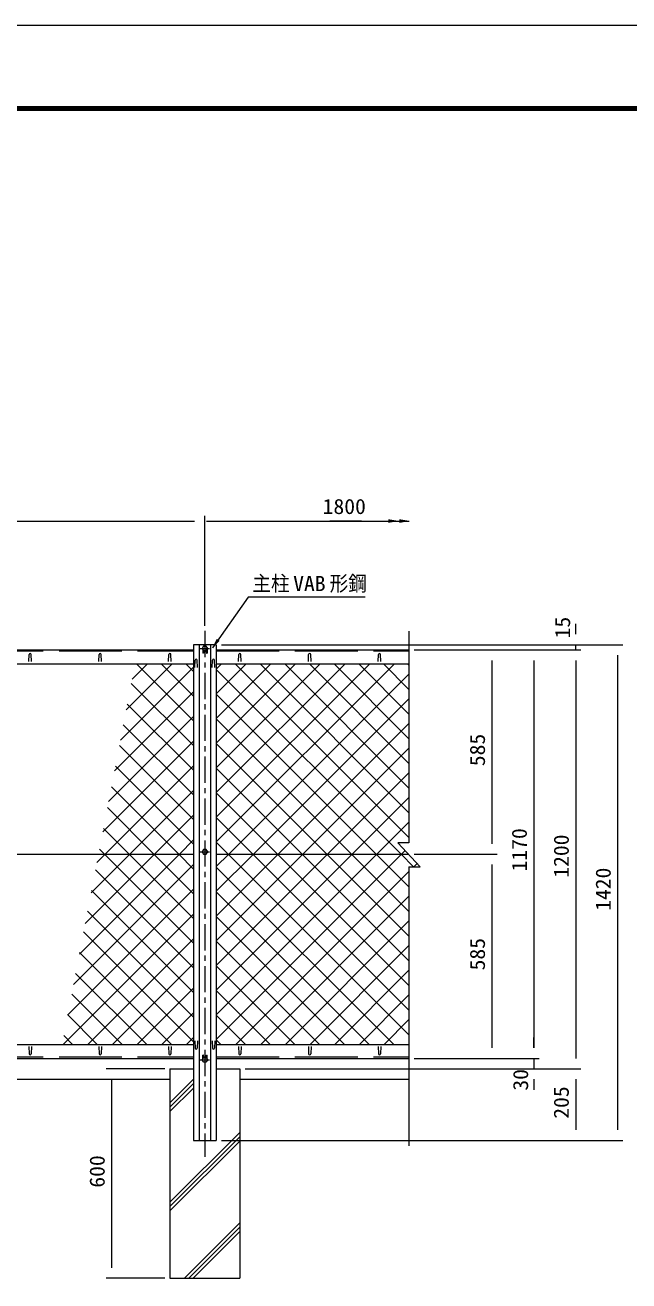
# Model space of a CAD drawing. Units: millimetres, scale not verified. Extents: x -4455 to 4455, y -3150 to 3150.
# Drawn here: x -1749 to -21, y -447 to 3150 of the extents above; entities that cross this region are included whole.
import ezdxf
from ezdxf.enums import TextEntityAlignment as Align

# ---------------------------------------------------------------- set-up
doc = ezdxf.new("R2010")
doc.units = ezdxf.units.MM
doc.header["$LTSCALE"] = 30
for name, pattern in [('DASHED', [7.5, 6, -1.5]), ('USER1', [4, 2.5, -0.5, 0.5, -0.5]), ('USER2', [2, 1.25, -0.25, 0.25, -0.25])]:
    doc.linetypes.add(name, pattern=pattern)
for name, color, linetype, lineweight in [('0-0_1部材', 3, 'Continuous', 18), ('0-1_中心線', 1, 'USER1', 18), ('0-4_6文字', 3, 'Continuous', 9), ('0-5_5寸法', 1, 'Continuous', 18), ('0-6_GL', 7, 'Continuous', 9), ('0-7_8部品', 3, 'Continuous', 18), ('0-8_4基礎', 4, 'Continuous', 18), ('0-A_2網', 4, 'Continuous', 18), ('0-E_D-TTL', 7, 'Continuous', 9)]:
    doc.layers.add(name, color=color, linetype=linetype, lineweight=lineweight)
doc.styles.add('ＭＳ ゴシック', font='')
doc.styles.get('ＭＳ ゴシック').set_extended_font_data('MS Gothic')

msp = doc.modelspace()

# ---------------------------------------------------------------- linework, layer by layer
at = {"layer": '0-0_1部材', "color": 4}
for p, q in [((-650.22, 1414.3), (-650.22, 807.99)), ((-682.22, 807.99), (-618.22, 739.06)), ((-650.22, 807.99), (-682.22, 807.99)), ((-650.22, 739.06), (-650.22, -60.47)), ((-650.22, 739.06), (-618.22, 739.06))]:
    msp.add_line(p, q, dxfattribs=at)
at = {"layer": '0-0_1部材', "color": 7, "lineweight": 9}
for p, q in [((-1266.93, 1375.18), (-1266.93, -44.82)), ((-1201.93, 1375.18), (-1266.93, 1375.18)), ((-1201.93, 1375.18), (-1201.93, -44.82)), ((-3001.93, 1360.18), (-1266.93, 1360.18)), ((-1201.93, 1360.18), (-650.22, 1360.18)), ((-3001.93, 1320.18), (-1266.93, 1320.18)), ((-1262.95, 1310.03), (-1262.2, 1330.53)), ((-1255.45, 1310.03), (-1256.2, 1330.53)), ((-1213.41, 1310.03), (-1212.66, 1330.53)), ((-1205.91, 1310.03), (-1206.66, 1330.53)), ((-1201.93, 1320.18), (-650.22, 1320.18)), ((-3001.93, 775.18), (-1266.93, 775.18)), ((-1201.93, 775.18), (-650.22, 775.18)), ((-3001.93, 230.18), (-1266.93, 230.18)), ((-1262.95, 240.33), (-1262.2, 219.83)), ((-1255.45, 240.33), (-1256.2, 219.83)), ((-1213.41, 240.33), (-1212.66, 219.83)), ((-1205.91, 240.33), (-1206.66, 219.83)), ((-1201.93, 230.18), (-650.22, 230.18)), ((-3001.93, 190.18), (-1266.93, 190.18)), ((-1201.93, 190.18), (-650.22, 190.18)), ((-1266.93, -44.82), (-1201.93, -44.82))]:
    msp.add_line(p, q, dxfattribs=at)
at = {"layer": '0-0_1部材'}
for p, q in [((-1250.43, 1375.18), (-1250.43, -44.82)), ((-1218.43, 1375.18), (-1218.43, -44.82)), ((-1738.18, 1326.68), (-1737.43, 1347.18)), ((-1730.68, 1326.68), (-1731.43, 1347.18)), ((-1538.18, 1326.68), (-1537.43, 1347.18)), ((-1530.68, 1326.68), (-1531.43, 1347.18)), ((-1338.18, 1326.68), (-1337.43, 1347.18)), ((-1330.68, 1326.68), (-1331.43, 1347.18)), ((-1138.18, 1326.68), (-1137.43, 1347.18)), ((-1130.68, 1326.68), (-1131.43, 1347.18)), ((-938.18, 1326.68), (-937.43, 1347.18)), ((-930.68, 1326.68), (-931.43, 1347.18)), ((-738.18, 1326.68), (-737.43, 1347.18)), ((-730.68, 1326.68), (-731.43, 1347.18)), ((-1738.18, 223.68), (-1737.43, 203.18)), ((-1730.68, 223.68), (-1731.43, 203.18)), ((-1538.18, 223.68), (-1537.43, 203.18)), ((-1530.68, 223.68), (-1531.43, 203.18)), ((-1338.18, 223.68), (-1337.43, 203.18)), ((-1330.68, 223.68), (-1331.43, 203.18)), ((-1138.18, 223.68), (-1137.43, 203.18)), ((-1130.68, 223.68), (-1131.43, 203.18)), ((-938.18, 223.68), (-937.43, 203.18)), ((-930.68, 223.68), (-931.43, 203.18)), ((-738.18, 223.68), (-737.43, 203.18)), ((-730.68, 223.68), (-731.43, 203.18))]:
    msp.add_line(p, q, dxfattribs=at)
at = {"layer": '0-0_1部材', "color": 1, "linetype": 'DASHED'}
for p, q in [((-3001.93, 1357.18), (-1266.93, 1357.18)), ((-1201.93, 1357.18), (-650.22, 1357.18)), ((-3001.93, 194.18), (-1266.93, 194.18)), ((-1201.93, 194.18), (-650.22, 194.18))]:
    msp.add_line(p, q, dxfattribs=at)
at = {"layer": '0-0_1部材'}
for centre, start, end in [((-1734.43, 1347.18), 0, 180), ((-1534.43, 1347.18), 0, 180), ((-1334.43, 1347.18), 0, 180), ((-1134.43, 1347.18), 0, 180), ((-934.43, 1347.18), 0, 180), ((-734.43, 1347.18), 0, 180), ((-1734.43, 203.18), 180, 0), ((-1534.43, 203.18), 180, 0), ((-1334.43, 203.18), 180, 0), ((-1134.43, 203.18), 180, 0), ((-934.43, 203.18), 180, 0), ((-734.43, 203.18), 180, 0)]:
    msp.add_arc(centre, 3, start, end, dxfattribs=at)
at = {"layer": '0-0_1部材', "color": 7, "lineweight": 9}
for centre, start, end in [((-1259.2, 1330.53), 0, 180), ((-1209.66, 1330.53), 0, 180), ((-1259.2, 219.83), 180, 0), ((-1209.66, 219.83), 180, 0)]:
    msp.add_arc(centre, 3, start, end, dxfattribs=at)
at = {"layer": '0-1_中心線'}
msp.add_line((-1234.43, 1414.51), (-1234.43, -91.96), dxfattribs=at)
at = {"layer": '0-4_6文字', "color": 7}
msp.add_lwpolyline([(-775.2, 1511.58), (-1110.73, 1511.58), (-1212.41, 1366.15)], dxfattribs=at)
msp.add_solid([(-1213.56, 1364.51), (-1200.64, 1392.08), (-1192.1, 1386.11)], dxfattribs=at)
at = {"layer": '0-5_5寸法'}
for p, q in [((-3004.43, 1729.51), (-1264.43, 1729.51)), ((-1234.43, 1429.51), (-1234.43, 1744.51)), ((-1230, 1729.51), (-675.03, 1729.51)), ((-901.63, 1729.51), (-680.95, 1729.51)), ((-786.28, 1729.51), (-876.87, 1729.51)), ((-870.09, 1729.51), (-649.41, 1729.51)), ((-173.07, 1405.18), (-173.07, 1435.18)), ((-1186.93, 1375.18), (-158.07, 1375.18)), ((-1186.93, 1375.18), (-38.07, 1375.18)), ((-173.07, 1360.18), (-173.07, 1375.18)), ((-635.22, 1360.18), (-398.07, 1360.18)), ((-635.22, 1360.18), (-278.07, 1360.18)), ((-635.22, 1360.18), (-158.07, 1360.18)), ((-635.22, 1360.18), (-158.07, 1360.18)), ((-53.07, 1345.18), (-53.07, -14.82)), ((-413.07, 1330.18), (-413.07, 805.18)), ((-293.07, 1330.18), (-293.07, 220.18)), ((-173.07, 1330.18), (-173.07, 190.18)), ((-173.07, 1330.18), (-173.07, 1300.18)), ((-635.22, 775.18), (-398.07, 775.18)), ((-635.22, 775.18), (-398.07, 775.18)), ((-413.07, 745.18), (-413.07, 220.18)), ((-293.07, 220.18), (-293.07, 250.18)), ((-635.22, 190.18), (-398.07, 190.18)), ((-635.22, 190.18), (-278.07, 190.18)), ((-635.22, 190.18), (-278.07, 190.18)), ((-293.07, 190.18), (-293.07, 160.18)), ((-1349.43, 160.18), (-1516.59, 160.18)), ((-1119.43, 160.18), (-278.07, 160.18)), ((-1119.43, 160.18), (-158.07, 160.18)), ((-1119.43, 160.18), (-158.07, 160.18)), ((-1501.59, 130.18), (-1501.59, -409.82)), ((-293.07, 130.18), (-293.07, 100.18)), ((-173.07, 130.18), (-173.07, -14.82)), ((-1186.93, -44.82), (-158.07, -44.82)), ((-1186.93, -44.82), (-38.07, -44.82)), ((-1349.43, -439.82), (-1516.59, -439.82))]:
    msp.add_line(p, q, dxfattribs=at)
for points in [[(-678.95, 1729.51), (-708.95, 1724.3), (-708.95, 1734.72)], [(-647.41, 1729.51), (-677.41, 1724.3), (-677.41, 1734.72)]]:
    msp.add_solid(points, dxfattribs=at)
at = {"layer": '0-6_GL'}
for p, q in [((-2934.43, 130.18), (-1334.43, 130.18)), ((-1134.43, 130.18), (-650.22, 130.18))]:
    msp.add_line(p, q, dxfattribs=at)
at = {"layer": '0-7_8部品', "color": 1, "linetype": 'USER2'}
for p, q in [((-1247.86, 1364.63), (-1220.98, 1364.63)), ((-1247.87, 781.61), (-1220.99, 781.61)), ((-1247.86, 185.73), (-1220.98, 185.73))]:
    msp.add_line(p, q, dxfattribs=at)
at = {"layer": '0-7_8部品', "color": 7, "lineweight": 9}
for p, q in [((-1240.68, 1361.88), (-1240.68, 1350.95)), ((-1239.86, 1360.45), (-1240.68, 1360.45)), ((-1238.68, 1355.95), (-1240.68, 1355.95)), ((-1238.68, 1350.95), (-1240.68, 1350.95)), ((-1238.68, 1358.41), (-1238.68, 1350.95)), ((-1238.68, 1356.18), (-1230.18, 1356.18)), ((-1230.18, 1355.95), (-1228.18, 1355.95)), ((-1229, 1360.45), (-1228.18, 1360.45)), ((-1228.18, 1361.88), (-1228.18, 1350.95)), ((-1240.68, 188.48), (-1240.68, 199.41)), ((-1238.68, 194.41), (-1240.68, 194.41)), ((-1239.86, 189.91), (-1240.68, 189.91)), ((-1238.68, 194.18), (-1230.18, 194.18)), ((-1230.18, 199.41), (-1228.18, 199.41)), ((-1230.18, 191.95), (-1230.18, 199.41)), ((-1230.18, 194.41), (-1228.18, 194.41)), ((-1229, 189.91), (-1228.18, 189.91)), ((-1228.18, 188.48), (-1228.18, 199.41))]:
    msp.add_line(p, q, dxfattribs=at)
at = {"layer": '0-7_8部品'}
for points in [[(-1226.59, 1364.63), (-1230.51, 1371.42), (-1238.35, 1371.42), (-1242.27, 1364.63), (-1238.35, 1357.84), (-1230.51, 1357.84)], [(-1226.6, 781.61), (-1230.52, 788.4), (-1238.36, 788.4), (-1242.28, 781.61), (-1238.36, 774.82), (-1230.52, 774.82)], [(-1226.59, 185.73), (-1230.51, 178.94), (-1238.35, 178.94), (-1242.27, 185.73), (-1238.35, 192.52), (-1230.51, 192.52)]]:
    msp.add_lwpolyline(points, close=True, dxfattribs=at)
at = {"layer": '0-7_8部品', "color": 7, "lineweight": 9}
for points in [[(-1230.18, 1358.41), (-1230.18, 1350.95), (-1228.18, 1350.95)], [(-1238.68, 191.95), (-1238.68, 199.41), (-1240.68, 199.41)]]:
    msp.add_lwpolyline(points, dxfattribs=at)
at = {"layer": '0-7_8部品'}
for centre in [(-1234.43, 1364.63), (-1234.44, 781.61), (-1234.43, 185.73)]:
    msp.add_circle(centre, 6.8, dxfattribs=at)
at = {"layer": '0-8_4基礎', "color": 7, "lineweight": 9}
for p, q in [((-1334.43, 160.18), (-1266.93, 160.18)), ((-1334.43, 160.18), (-1334.43, -439.82)), ((-1201.93, 160.18), (-1134.43, 160.18)), ((-1134.43, 160.18), (-1134.43, -439.82)), ((-1334.43, -439.82), (-1134.43, -439.82))]:
    msp.add_line(p, q, dxfattribs=at)
at = {"layer": '0-8_4基礎'}
for p, q in [((-1334.43, 62.69), (-1266.93, 130.19)), ((-1334.43, 50.19), (-1266.93, 117.69)), ((-1334.43, 37.69), (-1266.93, 105.19)), ((-1334.43, -221.91), (-1134.43, -21.91)), ((-1334.43, -234.41), (-1134.43, -34.41)), ((-1334.43, -246.91), (-1134.43, -46.91)), ((-1293.04, -439.82), (-1134.43, -281.21)), ((-1280.54, -439.82), (-1134.43, -293.71)), ((-1268.04, -439.82), (-1134.43, -306.21))]:
    msp.add_line(p, q, dxfattribs=at)
at = {"layer": '0-A_2網'}
for p, q in [((-1476.38, 1101.35), (-1266.93, 1310.8)), ((-1459.61, 1188.83), (-1328.26, 1320.18)), ((-1442.84, 1276.31), (-1398.97, 1320.18)), ((-1266.93, 1156.89), (-1430.22, 1320.18)), ((-1266.93, 1227.61), (-1359.5, 1320.18)), ((-1266.93, 1298.32), (-1288.79, 1320.18)), ((-1201.93, 1305.09), (-1186.84, 1320.18)), ((-1201.93, 1234.38), (-1116.13, 1320.18)), ((-1201.93, 1163.67), (-1045.42, 1320.18)), ((-1201.93, 1092.96), (-974.71, 1320.18)), ((-1201.93, 1022.25), (-903.99, 1320.18)), ((-1201.93, 951.54), (-833.28, 1320.18)), ((-1201.93, 880.83), (-762.57, 1320.18)), ((-1201.93, 810.12), (-691.86, 1320.18)), ((-650.22, 823.03), (-1147.37, 1320.18)), ((-650.22, 893.74), (-1076.66, 1320.18)), ((-650.22, 964.45), (-1005.95, 1320.18)), ((-650.22, 1035.16), (-935.24, 1320.18)), ((-650.22, 1105.87), (-864.53, 1320.18)), ((-650.22, 1176.58), (-793.82, 1320.18)), ((-650.22, 1247.29), (-723.11, 1320.18)), ((-650.22, 1318.01), (-652.4, 1320.18)), ((-1266.93, 1086.18), (-1445.13, 1264.38)), ((-1493.15, 1013.87), (-1266.93, 1240.09)), ((-743.79, 775.18), (-1201.93, 1233.32)), ((-1266.93, 1015.47), (-1456.5, 1205.05)), ((-1095.44, 775.18), (-650.22, 1220.4)), ((-1509.92, 926.39), (-1266.93, 1169.38)), ((-814.5, 775.18), (-1201.93, 1162.61)), ((-1266.93, 944.76), (-1467.88, 1145.71)), ((-1024.73, 775.18), (-650.22, 1149.69)), ((-1526.69, 838.9), (-1266.93, 1098.67)), ((-1266.93, 874.05), (-1479.25, 1086.38)), ((-885.22, 775.18), (-1201.93, 1091.89)), ((-954.02, 775.18), (-650.22, 1078.98)), ((-1519.71, 775.18), (-1266.93, 1027.96)), ((-1266.93, 803.34), (-1490.63, 1027.04)), ((-955.93, 775.18), (-1201.93, 1021.18)), ((-883.31, 775.18), (-650.22, 1008.27)), ((-1309.48, 775.18), (-1502, 967.7)), ((-1448.99, 775.18), (-1266.93, 957.25)), ((-1026.64, 775.18), (-1201.93, 950.47)), ((-812.6, 775.18), (-650.22, 937.56)), ((-1380.19, 775.18), (-1513.38, 908.37)), ((-1378.28, 775.18), (-1266.93, 886.54)), ((-1097.35, 775.18), (-1201.93, 879.76)), ((-741.89, 775.18), (-650.22, 866.85)), ((-1450.9, 775.18), (-1524.75, 849.03)), ((-1307.57, 775.18), (-1266.93, 815.83)), ((-1168.06, 775.18), (-1201.93, 809.05)), ((-1593.77, 488.98), (-1307.57, 775.18)), ((-1577, 576.46), (-1378.28, 775.18)), ((-1560.23, 663.94), (-1448.99, 775.18)), ((-1543.46, 751.42), (-1519.71, 775.18)), ((-1521.61, 775.18), (-1536.13, 789.7)), ((-1266.93, 520.5), (-1521.61, 775.18)), ((-1266.93, 591.21), (-1450.9, 775.18)), ((-1266.93, 661.92), (-1380.19, 775.18)), ((-1266.93, 732.63), (-1309.48, 775.18)), ((-1201.93, 668.69), (-1095.44, 775.18)), ((-1201.93, 597.98), (-1024.73, 775.18)), ((-1201.93, 527.27), (-954.02, 775.18)), ((-1201.93, 456.56), (-883.31, 775.18)), ((-1201.93, 385.85), (-812.6, 775.18)), ((-1201.93, 315.14), (-741.89, 775.18)), ((-650.22, 257.35), (-1168.06, 775.18)), ((-650.22, 328.06), (-1097.35, 775.18)), ((-650.22, 398.77), (-1026.64, 775.18)), ((-650.22, 469.48), (-955.93, 775.18)), ((-650.22, 540.19), (-885.22, 775.18)), ((-650.22, 610.9), (-814.5, 775.18)), ((-650.22, 681.61), (-743.79, 775.18)), ((-1610.54, 401.5), (-1266.93, 745.12)), ((-1266.93, 449.79), (-1547.5, 730.36)), ((-693.77, 230.18), (-1201.93, 738.34)), ((-1145.47, 230.18), (-650.22, 725.43)), ((-636.58, 739.06), (-627.06, 748.58)), ((-1627.31, 314.02), (-1266.93, 674.4)), ((-1266.93, 379.08), (-1558.88, 671.02)), ((-764.48, 230.18), (-1201.93, 667.63)), ((-1074.76, 230.18), (-650.22, 654.72)), ((-1266.93, 308.37), (-1570.25, 611.69)), ((-1640.44, 230.18), (-1266.93, 603.69)), ((-835.19, 230.18), (-1201.93, 596.92)), ((-1004.05, 230.18), (-650.22, 584)), ((-1266.93, 237.66), (-1581.62, 552.35)), ((-1569.73, 230.18), (-1266.93, 532.98)), ((-905.9, 230.18), (-1201.93, 526.21)), ((-933.33, 230.18), (-650.22, 513.29)), ((-1330.16, 230.18), (-1593, 493.02)), ((-1400.88, 230.18), (-1604.37, 433.68)), ((-1499.02, 230.18), (-1266.93, 462.27)), ((-976.61, 230.18), (-1201.93, 455.5)), ((-862.62, 230.18), (-650.22, 442.58)), ((-1471.59, 230.18), (-1615.75, 374.34)), ((-1428.31, 230.18), (-1266.93, 391.56)), ((-1047.32, 230.18), (-1201.93, 384.79)), ((-791.91, 230.18), (-650.22, 371.87)), ((-1542.3, 230.18), (-1627.12, 315.01)), ((-1357.6, 230.18), (-1266.93, 320.85)), ((-1118.03, 230.18), (-1201.93, 314.08)), ((-721.2, 230.18), (-650.22, 301.16)), ((-1613.01, 230.18), (-1638.5, 255.67)), ((-1286.89, 230.18), (-1266.93, 250.14)), ((-1188.74, 230.18), (-1201.93, 243.37)), ((-650.49, 230.18), (-650.22, 230.45))]:
    msp.add_line(p, q, dxfattribs=at)
for points in [[(-636.97, 739.06), (-673.08, 775.18), (-1201.93, 1304.03)], [(-1201.93, 739.4), (-1166.15, 775.18), (-650.22, 1291.11)], [(-1201.93, 244.43), (-671.18, 775.18), (-661.11, 785.25)]]:
    msp.add_lwpolyline(points, dxfattribs=at)
at = {"layer": '0-E_D-TTL', "color": 2, "lineweight": 18}
msp.add_lwpolyline([(-4454.85, 3150.21), (4454.85, 3150.21), (4454.85, -3150.21), (-4454.85, -3150.21)], close=True, dxfattribs=at)
at = {"layer": '0-E_D-TTL'}
for points in [[(-4168.47, 2916.87), (4168.47, 2916.87), (4168.47, -2916.87), (-4168.47, -2916.87)], [(-4165.81, 2914.21), (4165.81, 2914.21), (4165.81, -2914.21), (-4165.81, -2914.21)], [(-4163.16, 2911.56), (4163.16, 2911.56), (4163.16, -2911.56), (-4163.16, -2911.56)], [(-4160.51, 2908.91), (4160.51, 2908.91), (4160.51, -2908.91), (-4160.51, -2908.91)], [(-4157.86, 2906.26), (4157.86, 2906.26), (4157.86, -2906.26), (-4157.86, -2906.26)]]:
    msp.add_lwpolyline(points, close=True, dxfattribs=at)

# ---------------------------------------------------------------- texts
at = {"layer": '0-4_6文字', "style": 'ＭＳ ゴシック'}
for s, width, p in [('主柱', 0.9, (-1098.46, 1515.96)), ('VAB', 1.05, (-981.8, 1515.77)), ('形鋼', 0.9, (-877.23, 1515.96))]:
    msp.add_text(s, height=43.33, dxfattribs=dict(at, width=width)).set_placement(p, align=Align.BOTTOM_LEFT)
at = {"layer": '0-5_5寸法', "color": 3, "style": 'ＭＳ ゴシック', "width": 1.05}
msp.add_text('1800', height=43.33, dxfattribs=at).set_placement((-897.42, 1736.6), align=Align.BOTTOM_LEFT)
for s, p in [('15', (-175.95, 1393.34)), ('585', (-419.75, 1027.18)), ('1170', (-299.75, 725.68)), ('1200', (-179.75, 707.68)), ('1420', (-59.75, 612.68)), ('585', (-419.75, 442.18)), ('30', (-296.17, 97.63)), ('205', (-179.75, 17.18)), ('600', (-1508.27, -180.32))]:
    msp.add_text(s, height=43.33, rotation=90, dxfattribs=at).set_placement(p, align=Align.BOTTOM_LEFT)

doc.saveas('drawing.dxf')
